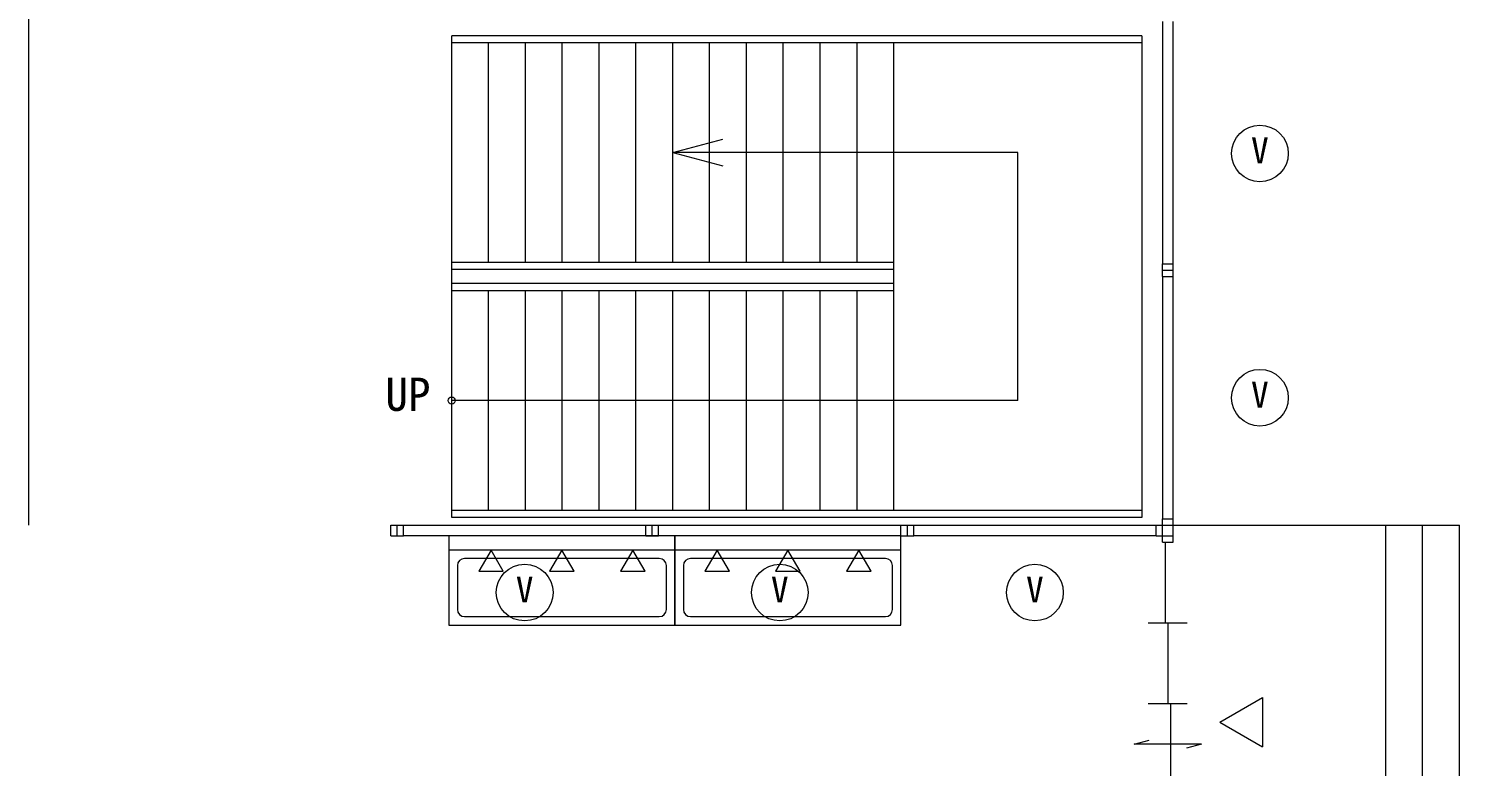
# Model space of a CAD drawing. Units: millimetres at full size, sheet at 1:100. Extents: x -84100 to 167013, y -59450 to 59350.
# Drawn here: x -24154 to -14058, y -26930 to -21723 of the extents above; entities that cross this region are included whole.
import ezdxf
from ezdxf.enums import TextEntityAlignment as Align

# ---------------------------------------------------------------- set-up
doc = ezdxf.new("R2010")
doc.units = ezdxf.units.MM
doc.header["$LTSCALE"] = 100
doc.header["$PDMODE"] = 32
doc.header["$PDSIZE"] = 50
for name, color, linetype, lineweight in [('0-2_間仕切り', 5, 'Continuous', 9), ('0-4_通り芯', 3, 'Continuous', 9), ('0-7_作図線', 7, 'Continuous', 9), ('0-B_部屋面積', 4, 'Continuous', 9), ('0-C_部屋種別', 7, 'Continuous', 9), ('0-F_梁', 3, 'Continuous', 9), ('3-1', 5, 'Continuous', 9), ('3-3', 4, 'Continuous', 9)]:
    doc.layers.add(name, color=color, linetype=linetype, lineweight=lineweight)
doc.styles.add('ＭＳ ゴシック', font='')
doc.styles.get('ＭＳ ゴシック').set_extended_font_data('MS Gothic')

msp = doc.modelspace()

# ---------------------------------------------------------------- linework, layer by layer
at = {"layer": '0-2_間仕切り'}
for p, q in [((-16134.8, -25348.3), (-16134.8, -25918.3)), ((-15978.5, -25918.3), (-16253.5, -25918.3)), ((-16116, -25918.3), (-16116, -26488.3)), ((-15978.5, -26488.3), (-16253.5, -26488.3)), ((-16097.3, -26488.3), (-16097.3, -27058.3)), ((-16353.5, -26773.3), (-16247.4, -26744.9)), ((-15878.5, -26773.3), (-16353.5, -26773.3)), ((-15878.5, -26773.3), (-15984.7, -26801.8))]:
    msp.add_line(p, q, dxfattribs=at)
at = {"layer": '0-4_通り芯'}
for p, q in [((-24153.5, -16228.3), (-24153.5, -25228.3)), ((-16153.5, -21673.3), (-16153.5, -23383.3)), ((-16078.5, -23383.3), (-16078.5, -21673.3)), ((-16153.5, -23473.3), (-16153.5, -25183.3)), ((-16078.5, -25183.3), (-16078.5, -23473.3)), ((-21508.5, -25228.3), (-19798.5, -25228.3)), ((-19708.5, -25228.3), (-17998.5, -25228.3)), ((-17908.5, -25228.3), (-16198.5, -25228.3)), ((-19798.5, -25303.3), (-21508.5, -25303.3)), ((-17998.5, -25303.3), (-19708.5, -25303.3)), ((-16198.5, -25303.3), (-17908.5, -25303.3))]:
    msp.add_line(p, q, dxfattribs=at)
at = {"layer": '0-4_通り芯', "color": 6}
for p, q in [((-16298.5, -21773.3), (-21168.5, -21773.3)), ((-21168.5, -25173.3), (-21168.5, -21773.3)), ((-16298.5, -21773.3), (-16298.5, -25173.3)), ((-16298.5, -21823.3), (-21168.5, -21823.3)), ((-20908.5, -23373.3), (-20908.5, -21823.3)), ((-20648.5, -23373.3), (-20648.5, -21823.3)), ((-20388.5, -23373.3), (-20388.5, -21823.3)), ((-20128.5, -23373.3), (-20128.5, -21823.3)), ((-19868.5, -23373.3), (-19868.5, -21823.3)), ((-19608.5, -23373.3), (-19608.5, -21823.3)), ((-19348.5, -23373.3), (-19348.5, -21823.3)), ((-19088.5, -23373.3), (-19088.5, -21823.3)), ((-18828.5, -23373.3), (-18828.5, -21823.3)), ((-18568.5, -23373.3), (-18568.5, -21823.3)), ((-18308.5, -23373.3), (-18308.5, -21823.3)), ((-18048.5, -25123.3), (-18048.5, -21823.3)), ((-18048.5, -23373.3), (-21168.5, -23373.3)), ((-18048.5, -23423.3), (-21168.5, -23423.3)), ((-18048.5, -23523.3), (-21168.5, -23523.3)), ((-18048.5, -23573.3), (-21168.5, -23573.3)), ((-20908.5, -25123.3), (-20908.5, -23573.3)), ((-20648.5, -25123.3), (-20648.5, -23573.3)), ((-20388.5, -25123.3), (-20388.5, -23573.3)), ((-20128.5, -25123.3), (-20128.5, -23573.3)), ((-19868.5, -25123.3), (-19868.5, -23573.3)), ((-19608.5, -25123.3), (-19608.5, -23573.3)), ((-19348.5, -25123.3), (-19348.5, -23573.3)), ((-19088.5, -25123.3), (-19088.5, -23573.3)), ((-18828.5, -25123.3), (-18828.5, -23573.3)), ((-18568.5, -25123.3), (-18568.5, -23573.3)), ((-18308.5, -25123.3), (-18308.5, -23573.3)), ((-16298.5, -25123.3), (-21168.5, -25123.3)), ((-16298.5, -25173.3), (-21168.5, -25173.3))]:
    msp.add_line(p, q, dxfattribs=at)
at = {"layer": '0-7_作図線'}
for p, q in [((-16153.5, -23383.3), (-16078.5, -23383.3)), ((-16153.5, -23473.3), (-16153.5, -23383.3)), ((-16078.5, -23473.3), (-16078.5, -23383.3)), ((-16153.5, -23428.3), (-16078.5, -23428.3)), ((-16153.5, -23473.3), (-16078.5, -23473.3)), ((-21598.5, -25228.3), (-21508.5, -25228.3)), ((-21598.5, -25303.3), (-21598.5, -25228.3)), ((-21553.5, -25303.3), (-21553.5, -25228.3)), ((-21508.5, -25303.3), (-21508.5, -25228.3)), ((-19798.5, -25228.3), (-19708.5, -25228.3)), ((-19798.5, -25303.3), (-19798.5, -25228.3)), ((-19753.5, -25303.3), (-19753.5, -25228.3)), ((-19708.5, -25303.3), (-19708.5, -25228.3)), ((-17998.5, -25228.3), (-17908.5, -25228.3)), ((-17998.5, -25303.3), (-17998.5, -25228.3)), ((-17953.5, -25303.3), (-17953.5, -25228.3)), ((-17908.5, -25303.3), (-17908.5, -25228.3)), ((-16198.5, -25228.3), (-16078.5, -25228.3)), ((-16198.5, -25303.3), (-16198.5, -25228.3)), ((-16078.5, -25348.3), (-16078.5, -25183.3)), ((-21598.5, -25303.3), (-21508.5, -25303.3)), ((-19798.5, -25303.3), (-19708.5, -25303.3)), ((-17998.5, -25303.3), (-17908.5, -25303.3)), ((-16198.5, -25303.3), (-16078.5, -25303.3)), ((-16153.5, -25348.3), (-16078.5, -25348.3))]:
    msp.add_line(p, q, dxfattribs=at)
msp.add_lwpolyline([(-16153.5, -25348.3), (-16153.5, -25183.3), (-16078.5, -25183.3)], dxfattribs=at)
at = {"layer": '0-B_部屋面積'}
for p, q in [((-21188.5, -25303.3), (-21188.5, -25933.3)), ((-19593.5, -25933.3), (-19593.5, -25303.3)), ((-17998.5, -25933.3), (-17998.5, -25303.3)), ((-19593.5, -25403.3), (-21188.5, -25403.3)), ((-20891, -25403.3), (-20977.6, -25553.3)), ((-20804.4, -25553.3), (-20891, -25403.3)), ((-20391, -25403.3), (-20477.6, -25553.3)), ((-20304.4, -25553.3), (-20391, -25403.3)), ((-19891, -25403.3), (-19977.6, -25553.3)), ((-19804.4, -25553.3), (-19891, -25403.3)), ((-17998.5, -25403.3), (-19593.5, -25403.3)), ((-21128.5, -25513.3), (-21128.5, -25823.3)), ((-19703.5, -25463.3), (-21078.5, -25463.3)), ((-19653.5, -25823.3), (-19653.5, -25513.3)), ((-19533.5, -25513.3), (-19533.5, -25823.3)), ((-18108.5, -25463.3), (-19483.5, -25463.3)), ((-18058.5, -25823.3), (-18058.5, -25513.3)), ((-20977.6, -25553.3), (-20804.4, -25553.3)), ((-20477.6, -25553.3), (-20304.4, -25553.3)), ((-19977.6, -25553.3), (-19804.4, -25553.3)), ((-21188.5, -25933.3), (-19593.5, -25933.3)), ((-21078.5, -25873.3), (-19703.5, -25873.3)), ((-19483.5, -25873.3), (-18108.5, -25873.3))]:
    msp.add_line(p, q, dxfattribs=at)
for points in [[(-17998.5, -25303.3), (-19593.5, -25303.3), (-21188.5, -25303.3)], [(-19593.5, -25303.3), (-19593.5, -25933.3), (-17998.5, -25933.3)]]:
    msp.add_lwpolyline(points, dxfattribs=at)
for points in [[(-19296, -25403.3), (-19382.6, -25553.3), (-19209.4, -25553.3)], [(-18796, -25403.3), (-18882.6, -25553.3), (-18709.4, -25553.3)], [(-18296, -25403.3), (-18382.6, -25553.3), (-18209.4, -25553.3)]]:
    msp.add_lwpolyline(points, close=True, dxfattribs=at)
for centre, start, end in [((-21078.5, -25513.3), 89.99998, 179.99998), ((-19703.5, -25513.3), 0, 90), ((-19483.5, -25513.3), 89.99998, 179.99998), ((-18108.5, -25513.3), 0, 90), ((-21078.5, -25823.3), 180, 270), ((-19703.5, -25823.3), 270, 0), ((-19483.5, -25823.3), 180, 270), ((-18108.5, -25823.3), 270, 0)]:
    msp.add_arc(centre, 50, start, end, dxfattribs=at)
at = {"layer": '0-C_部屋種別'}
for p, q in [((-16078.5, -25228.3), (-14058.5, -25228.3)), ((-14578.5, -28078.3), (-14578.5, -25228.3)), ((-14318.5, -28078.3), (-14318.5, -25228.3)), ((-14058.5, -28078.3), (-14058.5, -25228.3))]:
    msp.add_line(p, q, dxfattribs=at)
at = {"layer": '0-F_梁'}
for p, q in [((-19608.5, -22598.3), (-19255.9, -22503.9)), ((-19608.5, -22598.3), (-19255.9, -22692.8)), ((-17173.5, -22598.3), (-19608.5, -22598.3)), ((-17173.5, -24348.3), (-17173.5, -22598.3)), ((-17173.5, -24348.3), (-21168.5, -24348.3))]:
    msp.add_line(p, q, dxfattribs=at)
msp.add_point((-21168.5, -24348.3), dxfattribs=at)
at = {"layer": '3-1'}
for p, q in [((-15747.6, -26617.7), (-15447.6, -26444.5)), ((-15447.6, -26444.5), (-15447.6, -26790.9)), ((-15747.6, -26617.7), (-15447.6, -26790.9))]:
    msp.add_line(p, q, dxfattribs=at)
at = {"layer": '3-3'}
for centre in [(-15466, -22604.6), (-15466, -24328.3), (-20653.5, -25703.3), (-18853.5, -25703.3), (-17053.5, -25703.3)]:
    msp.add_circle(centre, 200, dxfattribs=at)

# ---------------------------------------------------------------- texts
at = {"layer": '0-F_梁', "style": 'ＭＳ ゴシック'}
msp.add_text('UP', height=234.6, dxfattribs=at).set_placement((-21636.9, -24491.3), align=Align.BOTTOM_LEFT)
at = {"layer": '3-3', "style": 'ＭＳ ゴシック'}
for p in [(-15528.5, -22729.6), (-15528.5, -24453.3), (-20716, -25828.3), (-18916, -25828.3), (-17116, -25828.3)]:
    msp.add_text('V', height=183.3, dxfattribs=at).set_placement(p, align=Align.BOTTOM_LEFT)

doc.saveas('drawing.dxf')
